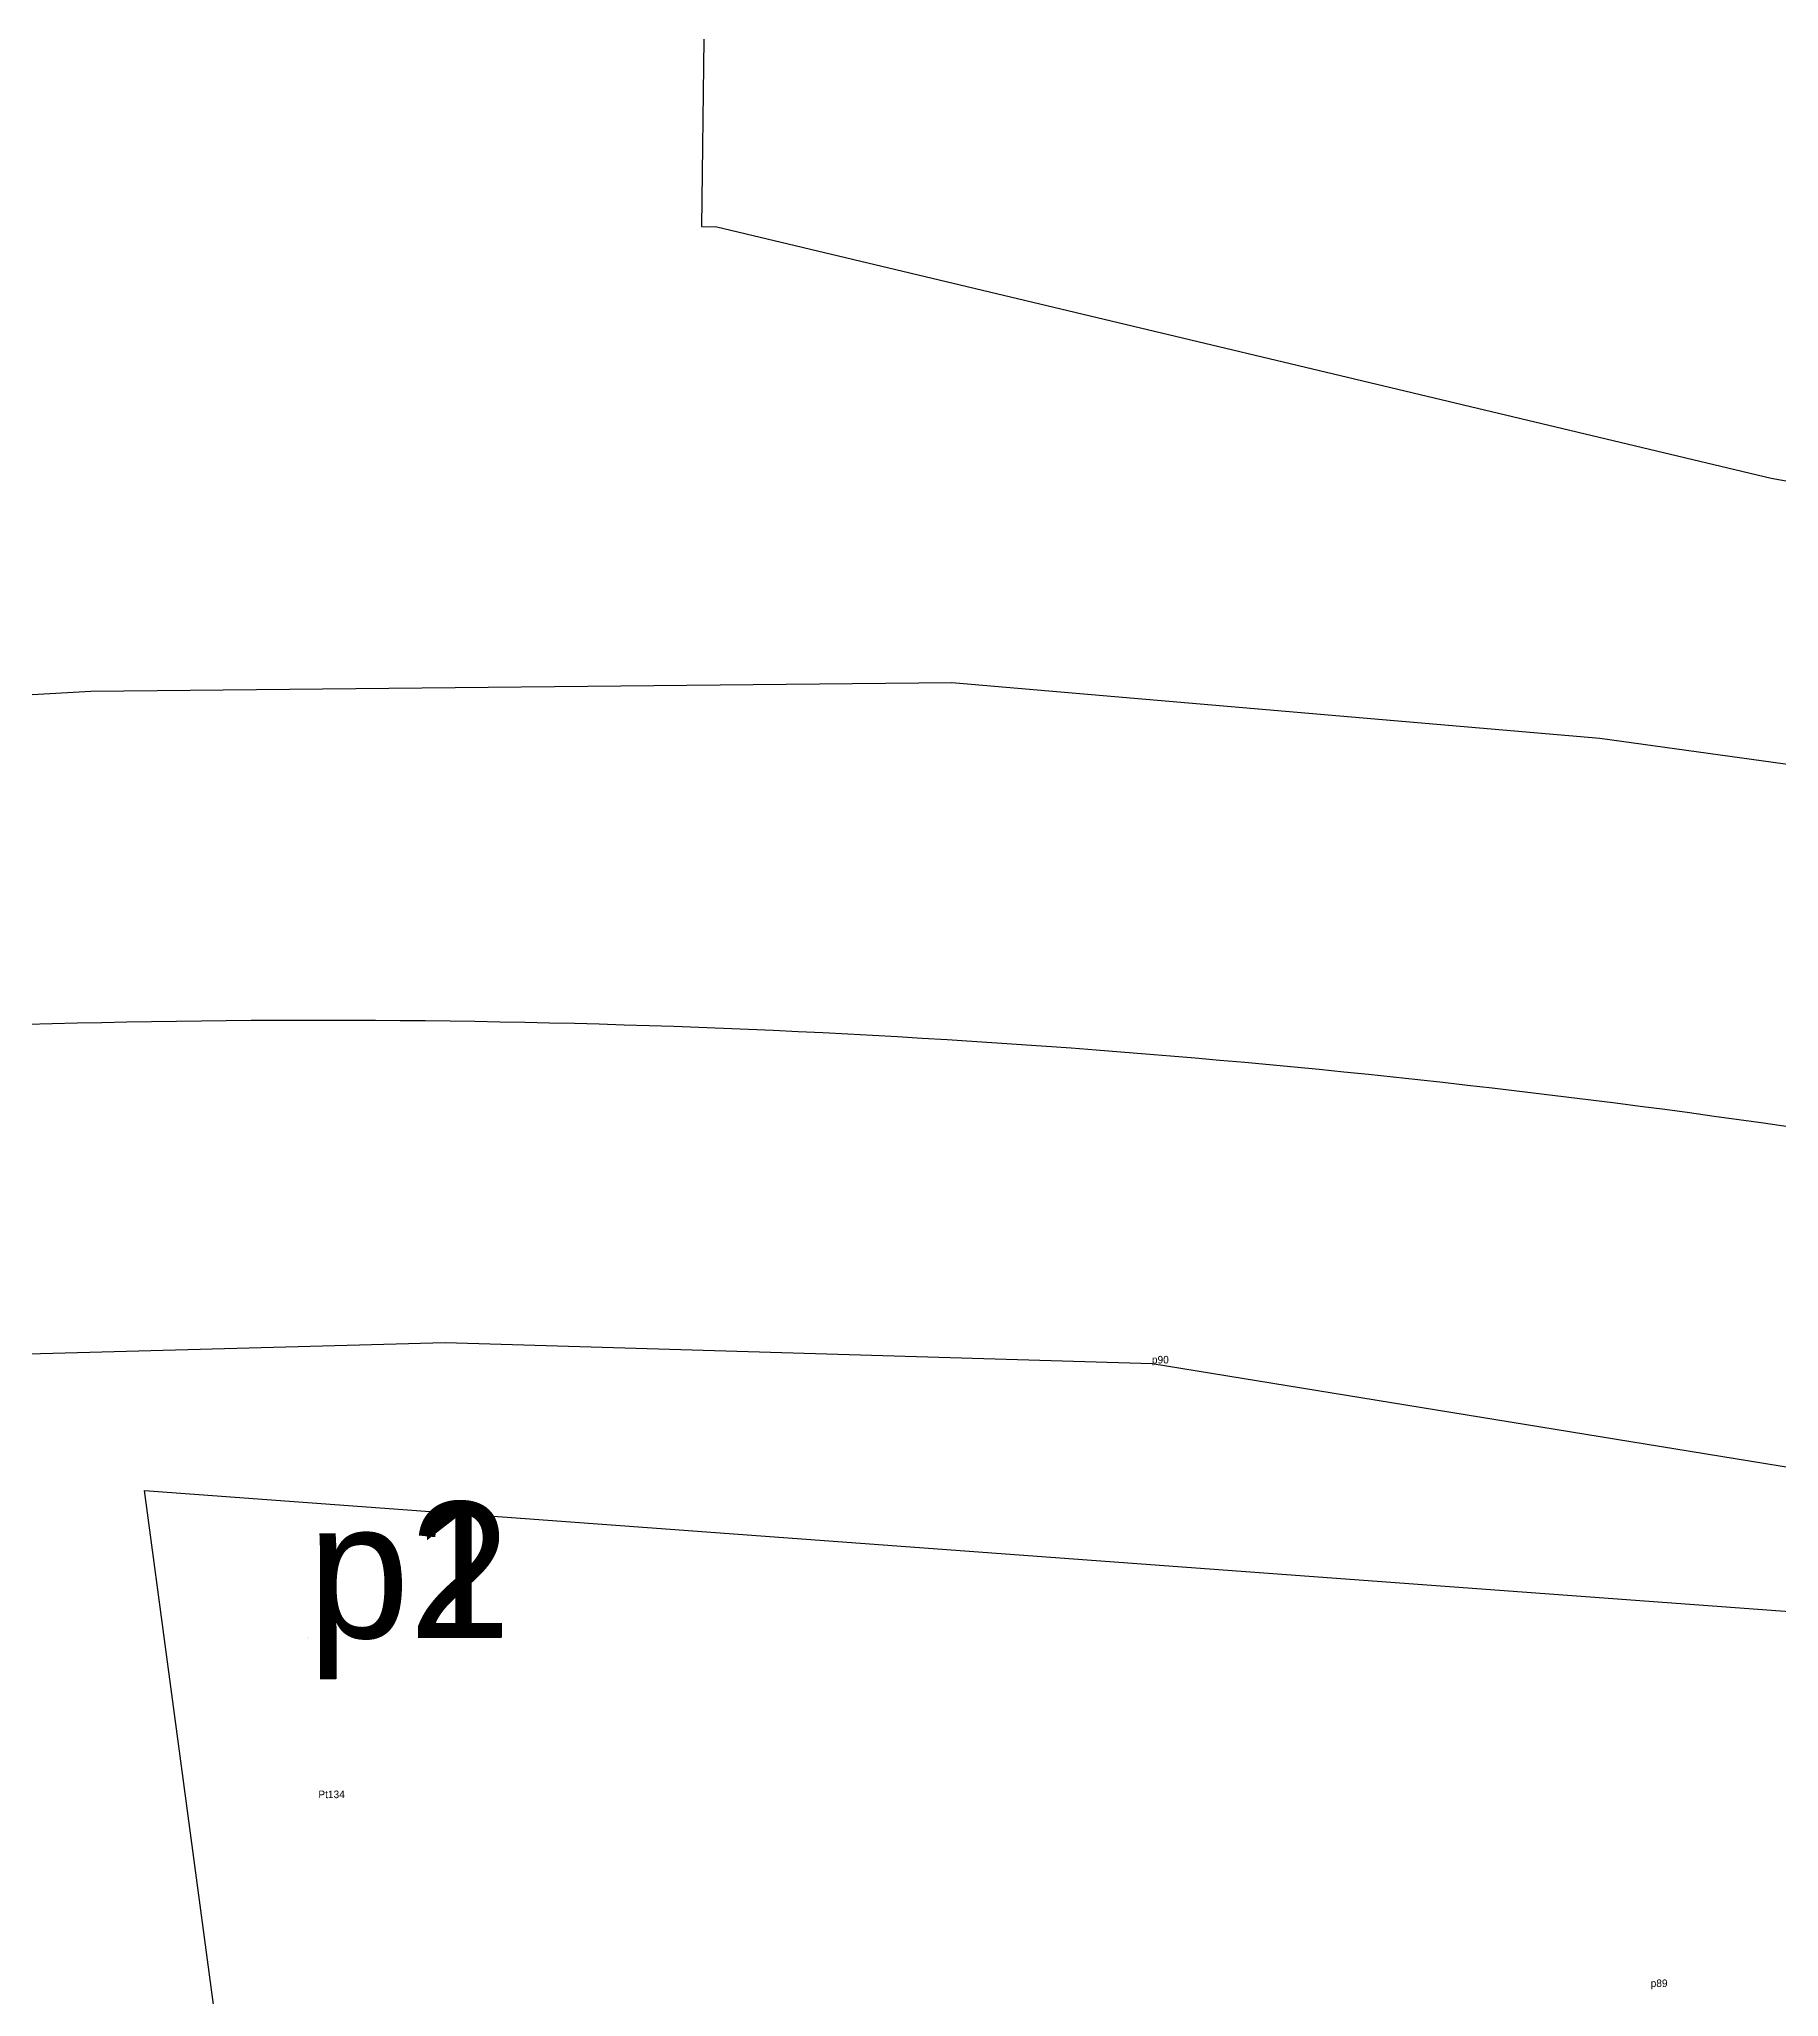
# Model space of a CAD drawing. Extents: x 550048 to 550251, y 1838135 to 1838333.
# Drawn here: x 550098.61 to 550121.59, y 1838286.99 to 1838312.86 of the extents above; entities that cross this region are included whole.
import ezdxf

# ---------------------------------------------------------------- set-up
doc = ezdxf.new("R2010")
doc.units = 0
for name, color, linetype in [('Level 12', 7, 'Continuous'), ('Level 22', 7, 'Continuous'), ('Level 23', 7, 'Continuous'), ('Level 49', 7, 'Continuous'), ('Level 7', 7, 'Continuous')]:
    doc.layers.add(name, color=color, linetype=linetype)

msp = doc.modelspace()

# ---------------------------------------------------------------- linework, layer by layer
at = {"layer": 'Level 22'}
for points in [[(550077.2666, 1838297.559), (550075.8115, 1838301.6443), (550083.8812, 1838303.0527), (550089.8414, 1838303.7082), (550099.2891, 1838304.2423), (550110.6665, 1838304.3594), (550119.2296, 1838303.6225), (550124.541, 1838302.886)], [(550098.451, 1838299.843), (550098.7795, 1838299.8519), (550099.108, 1838299.86), (550099.4366, 1838299.8674), (550099.7652, 1838299.8739), (550100.0937, 1838299.8796), (550100.4223, 1838299.8846), (550100.751, 1838299.8887), (550101.0796, 1838299.892), (550101.4082, 1838299.8946), (550101.7368, 1838299.8963), (550102.0655, 1838299.8972), (550102.3941, 1838299.8974), (550102.7227, 1838299.8967), (550103.0513, 1838299.8952), (550103.38, 1838299.893), (550103.7086, 1838299.8899), (550104.0372, 1838299.886), (550104.3658, 1838299.8814), (550104.6944, 1838299.8759), (550105.023, 1838299.8696), (550105.3515, 1838299.8626), (550105.6801, 1838299.8547), (550106.0086, 1838299.846), (550106.3371, 1838299.8366), (550106.6656, 1838299.8263), (550106.994, 1838299.8153), (550107.3224, 1838299.8034), (550107.6508, 1838299.7907), (550107.9792, 1838299.7773), (550108.3075, 1838299.763), (550108.6358, 1838299.7479), (550108.964, 1838299.7321), (550109.2922, 1838299.7154), (550109.6204, 1838299.698), (550109.9485, 1838299.6797), (550110.2766, 1838299.6607), (550110.6046, 1838299.6408), (550110.9326, 1838299.6201), (550111.2606, 1838299.5987), (550111.5884, 1838299.5764), (550111.9163, 1838299.5534), (550112.244, 1838299.5296), (550112.5717, 1838299.5049), (550112.8994, 1838299.4795), (550113.227, 1838299.4532), (550113.5545, 1838299.4262), (550113.8819, 1838299.3984), (550114.2093, 1838299.3697), (550114.5366, 1838299.3403), (550114.8639, 1838299.3101), (550115.1911, 1838299.2791), (550115.5181, 1838299.2472), (550115.8452, 1838299.2146), (550116.1721, 1838299.1812), (550116.4989, 1838299.147), (550116.8257, 1838299.112), (550117.1524, 1838299.0762), (550117.479, 1838299.0396), (550117.8055, 1838299.0022), (550118.1319, 1838298.9641), (550118.4582, 1838298.9251), (550118.7844, 1838298.8853), (550119.1105, 1838298.8448), (550119.4365, 1838298.8034), (550119.7625, 1838298.7613), (550120.0883, 1838298.7183), (550120.414, 1838298.6746), (550120.7396, 1838298.63), (550121.0651, 1838298.5847), (550121.3905, 1838298.5386), (550121.7157, 1838298.4917)], [(550126.153, 1838293.261), (550113.313, 1838295.356), (550103.97066, 1838295.63076), (550095.38366, 1838295.39896), (550085.9701, 1838294.6342), (550078.7008, 1838293.5324), (550077.2666, 1838297.559)]]:
    msp.add_lwpolyline(points, dxfattribs=at)
at = {"layer": 'Level 23'}
msp.add_lwpolyline([(550107.3884, 1838312.8596), (550107.3579, 1838310.3833), (550107.56, 1838310.38), (550121.49, 1838307.06), (550129.02, 1838305.71), (550138.07, 1838304.33), (550151.8, 1838299.62), (550153.86, 1838307.1)], dxfattribs=at)
at = {"layer": 'Level 49'}
msp.add_lwpolyline([(550100.9099, 1838286.8896), (550100, 1838293.68), (550128.56, 1838291.58)], dxfattribs=at)
at = {"layer": 'Level 7'}
for p, q in [((550113.313, 1838295.356), (550113.313, 1838295.356)), ((550102.155, 1838291.731), (550102.155, 1838291.731)), ((550102.164, 1838291.735), (550102.164, 1838291.735)), ((550102.297, 1838289.616), (550102.297, 1838289.616)), ((550102.297, 1838289.616), (550102.297, 1838289.616)), ((550102.297, 1838289.616), (550102.297, 1838289.616)), ((550102.297, 1838289.616), (550102.297, 1838289.616)), ((550102.297, 1838289.616), (550102.297, 1838289.616)), ((550119.901, 1838287.119), (550119.901, 1838287.119)), ((550119.901, 1838287.119), (550119.901, 1838287.119))]:
    msp.add_line(p, q, dxfattribs=at)

# ---------------------------------------------------------------- texts
at = {"layer": 'Level 12'}
for s, height, p in [('p90', 0.1, (550113.31, 1838295.36)), ('p2', 1.8, (550102.155, 1838291.731)), ('p1', 1.8, (550102.164, 1838291.735)), ('Pt134', 0.1, (550102.297, 1838289.616)), ('Pt134', 0.1, (550102.297, 1838289.616)), ('Pt134', 0.1, (550102.297, 1838289.616)), ('Pt134', 0.1, (550102.297, 1838289.616)), ('Pt134', 0.1, (550102.297, 1838289.616)), ('p89', 0.1, (550119.9, 1838287.12))]:
    msp.add_text(s, height=height, dxfattribs=at).set_placement(p)

doc.saveas('drawing.dxf')
